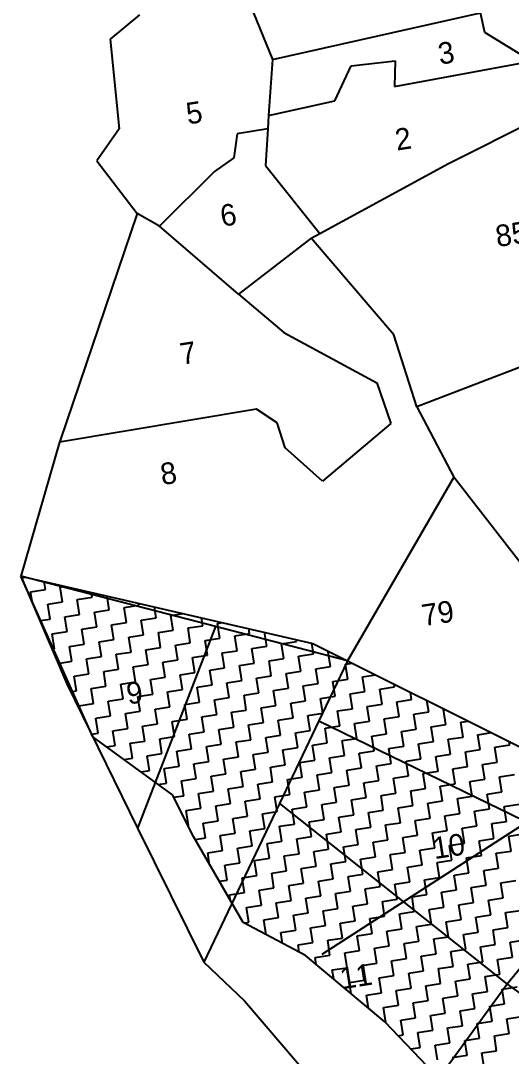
# Model space of a CAD drawing. Header units: metres. Extents: x 288488 to 290462, y 1999122 to 2001536.
# Drawn here: x 288881 to 289043.3, y 2000028.3 to 2000370.6 of the extents above; entities that cross this region are included whole.
import ezdxf
from ezdxf.enums import TextEntityAlignment as Align

# ---------------------------------------------------------------- set-up
doc = ezdxf.new("R2010")
doc.units = ezdxf.units.M
doc.header["$MEASUREMENT"] = 0
for name, color, linetype in [('POLY_HATCH', 12, 'Continuous'), ('POLY_PARCEL', 6, 'Continuous'), ('TEXT_PARCEL', 7, 'Continuous'), ('V_BOUND_LINE', 7, 'Continuous')]:
    doc.layers.add(name, color=color, linetype=linetype)
doc.styles.add('TEXT_MAP', font='')
doc.styles.get('TEXT_MAP').set_extended_font_data('Kruti Dev 050')

msp = doc.modelspace()

# ---------------------------------------------------------------- linework, layer by layer
msp.add_line((289061.44, 2000114.16), (288980.57, 2000061.95))
at = {"layer": 'POLY_HATCH'}
for p, q in [((288904.84, 2000133.92), (288881.04, 2000187.03)), ((288881.04, 2000187.03), (288977.62, 2000164.81)), ((288977.62, 2000164.81), (289048.75, 2000129.28)), ((288931.19, 2000114.78), (288904.84, 2000133.92)), ((288938.26, 2000100.71), (288931.19, 2000114.78)), ((288954.59, 2000072.5), (288938.26, 2000100.71)), ((288975.25, 2000061.63), (288954.59, 2000072.5)), ((289001.44, 2000039.69), (288975.25, 2000061.63)), ((289020.86, 2000019.41), (289001.44, 2000039.69))]:
    msp.add_line(p, q, dxfattribs=at)
at = {"layer": 'POLY_HATCH', "linetype": 'Continuous'}
for p, q in [((288881.31, 2000186.42), (288882.73, 2000186.64)), ((288889.2, 2000182.63), (288888.79, 2000185.25)), ((288894.1, 2000183.39), (288895.74, 2000183.65)), ((288894.86, 2000178.49), (288894.1, 2000183.39)), ((288884.3, 2000181.87), (288889.2, 2000182.63)), ((288884.8, 2000178.64), (288884.3, 2000181.87)), ((288899.76, 2000179.25), (288904.67, 2000180.02)), ((288904.67, 2000180.02), (288904.41, 2000181.65)), ((288910.33, 2000175.88), (288909.62, 2000180.46)), ((288889.96, 2000177.73), (288894.86, 2000178.49)), ((288890.73, 2000172.83), (288889.96, 2000177.73)), ((288900.53, 2000174.35), (288899.76, 2000179.25)), ((288915.23, 2000176.64), (288920.13, 2000177.4)), ((288915.99, 2000171.74), (288915.23, 2000176.64)), ((288920.13, 2000177.4), (288920.03, 2000178.06)), ((288925.79, 2000173.27), (288925.23, 2000176.86)), ((288895.63, 2000173.59), (288900.53, 2000174.35)), ((288896.39, 2000168.69), (288895.63, 2000173.59)), ((288905.43, 2000175.12), (288910.33, 2000175.88)), ((288906.19, 2000170.22), (288905.43, 2000175.12)), ((288920.89, 2000172.5), (288925.79, 2000173.27)), ((288930.7, 2000174.03), (288934.78, 2000174.67)), ((288931.46, 2000169.13), (288930.7, 2000174.03)), ((288941.26, 2000170.65), (288940.85, 2000173.27)), ((288887.62, 2000172.35), (288890.73, 2000172.83)), ((288901.29, 2000169.45), (288906.19, 2000170.22)), ((288911.09, 2000170.98), (288915.99, 2000171.74)), ((288911.85, 2000166.08), (288911.09, 2000170.98)), ((288921.66, 2000167.6), (288920.89, 2000172.5)), ((288936.36, 2000169.89), (288941.26, 2000170.65)), ((288937.12, 2000164.99), (288936.36, 2000169.89)), ((288946.16, 2000171.42), (288947.79, 2000171.67)), ((288946.92, 2000166.52), (288946.16, 2000171.42)), ((288956.73, 2000168.04), (288956.47, 2000169.68)), ((288891.49, 2000167.93), (288896.39, 2000168.69)), ((288892.25, 2000163.03), (288891.49, 2000167.93)), ((288902.05, 2000164.55), (288901.29, 2000169.45)), ((288916.76, 2000166.84), (288921.66, 2000167.6)), ((288917.52, 2000161.94), (288916.76, 2000166.84)), ((288926.56, 2000168.37), (288931.46, 2000169.13)), ((288927.32, 2000163.47), (288926.56, 2000168.37)), ((288942.02, 2000165.75), (288946.92, 2000166.52)), ((288951.82, 2000167.28), (288956.73, 2000168.04)), ((288952.59, 2000162.38), (288951.82, 2000167.28)), ((288962.39, 2000163.9), (288961.68, 2000168.48)), ((288891.83, 2000162.96), (288892.25, 2000163.03)), ((288897.15, 2000163.79), (288902.05, 2000164.55)), ((288897.91, 2000158.89), (288897.15, 2000163.79)), ((288906.95, 2000165.31), (288911.85, 2000166.08)), ((288907.72, 2000160.41), (288906.95, 2000165.31)), ((288922.42, 2000162.7), (288927.32, 2000163.47)), ((288932.22, 2000164.23), (288937.12, 2000164.99)), ((288932.98, 2000159.33), (288932.22, 2000164.23)), ((288942.79, 2000160.85), (288942.02, 2000165.75)), ((288957.49, 2000163.14), (288962.39, 2000163.9)), ((288958.25, 2000158.24), (288957.49, 2000163.14)), ((288967.29, 2000164.67), (288972.19, 2000165.43)), ((288968.05, 2000159.77), (288967.29, 2000164.67)), ((288972.19, 2000165.43), (288972.09, 2000166.08)), ((288977.85, 2000161.29), (288977.3, 2000164.88)), ((288902.82, 2000159.65), (288907.72, 2000160.41)), ((288903.58, 2000154.75), (288902.82, 2000159.65)), ((288912.62, 2000161.18), (288917.52, 2000161.94)), ((288913.38, 2000156.28), (288912.62, 2000161.18)), ((288923.18, 2000157.8), (288922.42, 2000162.7)), ((288928.08, 2000158.56), (288932.98, 2000159.33)), ((288937.88, 2000160.09), (288942.79, 2000160.85)), ((288938.65, 2000155.19), (288937.88, 2000160.09)), ((288947.69, 2000161.62), (288952.59, 2000162.38)), ((288948.45, 2000156.71), (288947.69, 2000161.62)), ((288963.15, 2000159), (288968.05, 2000159.77)), ((288972.95, 2000160.53), (288977.85, 2000161.29)), ((288973.72, 2000155.63), (288972.95, 2000160.53)), ((288982.76, 2000162.05), (288983.05, 2000162.1)), ((288983.52, 2000157.15), (288982.76, 2000162.05)), ((288893.93, 2000158.27), (288897.91, 2000158.89)), ((288908.48, 2000155.51), (288913.38, 2000156.28)), ((288918.28, 2000157.04), (288923.18, 2000157.8)), ((288919.04, 2000152.14), (288918.28, 2000157.04)), ((288928.85, 2000153.66), (288928.08, 2000158.56)), ((288943.55, 2000155.95), (288948.45, 2000156.71)), ((288944.31, 2000151.05), (288943.55, 2000155.95)), ((288953.35, 2000157.48), (288958.25, 2000158.24)), ((288954.11, 2000152.58), (288953.35, 2000157.48)), ((288963.91, 2000154.1), (288963.15, 2000159)), ((288978.62, 2000156.39), (288983.52, 2000157.15)), ((288979.38, 2000151.49), (288978.62, 2000156.39)), ((288988.42, 2000157.92), (288990.71, 2000158.27)), ((288989.18, 2000153.02), (288988.42, 2000157.92)), ((288898.68, 2000153.99), (288903.58, 2000154.75)), ((288899.44, 2000149.09), (288898.68, 2000153.99)), ((288909.24, 2000150.61), (288908.48, 2000155.51)), ((288923.94, 2000152.9), (288928.85, 2000153.66)), ((288924.71, 2000148), (288923.94, 2000152.9)), ((288933.75, 2000154.43), (288938.65, 2000155.19)), ((288934.51, 2000149.53), (288933.75, 2000154.43)), ((288949.21, 2000151.81), (288954.11, 2000152.58)), ((288959.01, 2000153.34), (288963.91, 2000154.1)), ((288959.78, 2000148.44), (288959.01, 2000153.34)), ((288968.82, 2000154.86), (288973.72, 2000155.63)), ((288969.58, 2000149.96), (288968.82, 2000154.86)), ((288984.28, 2000152.25), (288989.18, 2000153.02)), ((288994.08, 2000153.78), (288998.37, 2000154.45)), ((288994.85, 2000148.88), (288994.08, 2000153.78)), ((288898.14, 2000148.88), (288899.44, 2000149.09)), ((288904.34, 2000149.85), (288909.24, 2000150.61)), ((288905.1, 2000144.95), (288904.34, 2000149.85)), ((288914.14, 2000151.37), (288919.04, 2000152.14)), ((288914.91, 2000146.47), (288914.14, 2000151.37)), ((288929.61, 2000148.76), (288934.51, 2000149.53)), ((288939.41, 2000150.29), (288944.31, 2000151.05)), ((288940.17, 2000145.39), (288939.41, 2000150.29)), ((288949.97, 2000146.91), (288949.21, 2000151.81)), ((288964.68, 2000149.2), (288969.58, 2000149.96)), ((288965.44, 2000144.3), (288964.68, 2000149.2)), ((288974.48, 2000150.73), (288979.38, 2000151.49)), ((288975.24, 2000145.83), (288974.48, 2000150.73)), ((288985.04, 2000147.35), (288984.28, 2000152.25)), ((288999.75, 2000149.64), (289004.65, 2000150.4)), ((289000.51, 2000144.74), (288999.75, 2000149.64)), ((289004.65, 2000150.4), (289004.49, 2000151.39)), ((288910, 2000145.71), (288914.91, 2000146.47)), ((288910.77, 2000140.81), (288910, 2000145.71)), ((288919.81, 2000147.24), (288924.71, 2000148)), ((288920.57, 2000142.34), (288919.81, 2000147.24)), ((288930.37, 2000143.86), (288929.61, 2000148.76)), ((288945.07, 2000146.15), (288949.97, 2000146.91)), ((288945.84, 2000141.25), (288945.07, 2000146.15)), ((288954.88, 2000147.68), (288959.78, 2000148.44)), ((288955.64, 2000142.77), (288954.88, 2000147.68)), ((288970.34, 2000145.06), (288975.24, 2000145.83)), ((288980.14, 2000146.59), (288985.04, 2000147.35)), ((288980.91, 2000141.69), (288980.14, 2000146.59)), ((288989.94, 2000148.11), (288994.85, 2000148.88)), ((288990.71, 2000143.21), (288989.94, 2000148.11)), ((289005.41, 2000145.5), (289010.31, 2000146.26)), ((289010.31, 2000146.26), (289009.94, 2000148.67)), ((289015.98, 2000142.13), (289015.38, 2000145.95)), ((288900.24, 2000144.19), (288905.1, 2000144.95)), ((288915.67, 2000141.57), (288920.57, 2000142.34)), ((288925.47, 2000143.1), (288930.37, 2000143.86)), ((288926.23, 2000138.2), (288925.47, 2000143.1)), ((288935.27, 2000144.62), (288940.17, 2000145.39)), ((288936.03, 2000139.72), (288935.27, 2000144.62)), ((288950.74, 2000142.01), (288955.64, 2000142.77)), ((288960.54, 2000143.54), (288965.44, 2000144.3)), ((288961.3, 2000138.64), (288960.54, 2000143.54)), ((288971.1, 2000140.16), (288970.34, 2000145.06)), ((288985.81, 2000142.45), (288990.71, 2000143.21)), ((288986.57, 2000137.55), (288985.81, 2000142.45)), ((288995.61, 2000143.98), (289000.51, 2000144.74)), ((288996.37, 2000139.08), (288995.61, 2000143.98)), ((289006.17, 2000140.6), (289005.41, 2000145.5)), ((289020.88, 2000142.89), (289021.36, 2000142.96)), ((289021.64, 2000137.99), (289020.88, 2000142.89)), ((288905.87, 2000140.05), (288910.77, 2000140.81)), ((288906.63, 2000135.15), (288905.87, 2000140.05)), ((288916.43, 2000136.67), (288915.67, 2000141.57)), ((288931.13, 2000138.96), (288936.03, 2000139.72)), ((288931.9, 2000134.06), (288931.13, 2000138.96)), ((288940.94, 2000140.49), (288945.84, 2000141.25)), ((288941.7, 2000135.59), (288940.94, 2000140.49)), ((288951.5, 2000137.11), (288950.74, 2000142.01)), ((288966.2, 2000139.4), (288971.1, 2000140.16)), ((288966.97, 2000134.5), (288966.2, 2000139.4)), ((288976.01, 2000140.92), (288980.91, 2000141.69)), ((288976.77, 2000136.02), (288976.01, 2000140.92)), ((288991.47, 2000138.31), (288996.37, 2000139.08)), ((289001.27, 2000139.84), (289006.17, 2000140.6)), ((289002.04, 2000134.94), (289001.27, 2000139.84)), ((289011.07, 2000141.36), (289015.98, 2000142.13)), ((289011.84, 2000136.46), (289011.07, 2000141.36)), ((289026.54, 2000138.75), (289029.02, 2000139.14)), ((288911.53, 2000135.91), (288916.43, 2000136.67)), ((288912.29, 2000131.01), (288911.53, 2000135.91)), ((288921.33, 2000137.43), (288926.23, 2000138.2)), ((288922.1, 2000132.53), (288921.33, 2000137.43)), ((288936.8, 2000134.82), (288941.7, 2000135.59)), ((288946.6, 2000136.35), (288951.5, 2000137.11)), ((288947.36, 2000131.45), (288946.6, 2000136.35)), ((288956.4, 2000137.87), (288961.3, 2000138.64)), ((288957.16, 2000132.97), (288956.4, 2000137.87)), ((288971.87, 2000135.26), (288976.77, 2000136.02)), ((288981.67, 2000136.79), (288986.57, 2000137.55)), ((288982.43, 2000131.89), (288981.67, 2000136.79)), ((288992.23, 2000133.41), (288991.47, 2000138.31)), ((289006.94, 2000135.7), (289011.84, 2000136.46)), ((289007.7, 2000130.8), (289006.94, 2000135.7)), ((289016.74, 2000137.23), (289021.64, 2000137.99)), ((289017.5, 2000132.32), (289016.74, 2000137.23)), ((289027.3, 2000133.85), (289026.54, 2000138.75)), ((288904.45, 2000134.81), (288906.63, 2000135.15)), ((288917.19, 2000131.77), (288922.1, 2000132.53)), ((288927, 2000133.3), (288931.9, 2000134.06)), ((288927.76, 2000128.4), (288927, 2000133.3)), ((288937.56, 2000129.92), (288936.8, 2000134.82)), ((288952.26, 2000132.21), (288957.16, 2000132.97)), ((288953.03, 2000127.31), (288952.26, 2000132.21)), ((288962.07, 2000133.74), (288966.97, 2000134.5)), ((288962.83, 2000128.83), (288962.07, 2000133.74)), ((288972.63, 2000130.36), (288971.87, 2000135.26)), ((288987.33, 2000132.65), (288992.23, 2000133.41)), ((288988.1, 2000127.75), (288987.33, 2000132.65)), ((288997.13, 2000134.17), (289002.04, 2000134.94)), ((288997.9, 2000129.27), (288997.13, 2000134.17)), ((289012.6, 2000131.56), (289017.5, 2000132.32)), ((289022.4, 2000133.09), (289027.3, 2000133.85)), ((289023.16, 2000128.19), (289022.4, 2000133.09)), ((289032.2, 2000134.61), (289036.68, 2000135.31)), ((289032.97, 2000129.71), (289032.2, 2000134.61)), ((289042.77, 2000131.24), (289042.59, 2000132.36)), ((288909.46, 2000130.57), (288912.29, 2000131.01)), ((288917.96, 2000126.87), (288917.19, 2000131.77)), ((288932.66, 2000129.16), (288937.56, 2000129.92)), ((288933.42, 2000124.26), (288932.66, 2000129.16)), ((288942.46, 2000130.68), (288947.36, 2000131.45)), ((288943.22, 2000125.78), (288942.46, 2000130.68)), ((288957.93, 2000128.07), (288962.83, 2000128.83)), ((288967.73, 2000129.6), (288972.63, 2000130.36)), ((288968.49, 2000124.7), (288967.73, 2000129.6)), ((288977.53, 2000131.12), (288982.43, 2000131.89)), ((288978.29, 2000126.22), (288977.53, 2000131.12)), ((288993, 2000128.51), (288997.9, 2000129.27)), ((288993.76, 2000123.61), (288993, 2000128.51)), ((289002.8, 2000130.04), (289007.7, 2000130.8)), ((289003.56, 2000125.14), (289002.8, 2000130.04)), ((289013.36, 2000126.66), (289012.6, 2000131.56)), ((289028.07, 2000128.95), (289032.97, 2000129.71)), ((289028.83, 2000124.05), (289028.07, 2000128.95)), ((289037.87, 2000130.47), (289042.77, 2000131.24)), ((289038.63, 2000125.57), (289037.87, 2000130.47)), ((288915.15, 2000126.43), (288917.96, 2000126.87)), ((288922.86, 2000127.63), (288927.76, 2000128.4)), ((288923.62, 2000122.73), (288922.86, 2000127.63)), ((288938.32, 2000125.02), (288943.22, 2000125.78)), ((288948.13, 2000126.55), (288953.03, 2000127.31)), ((288948.89, 2000121.65), (288948.13, 2000126.55)), ((288958.69, 2000123.17), (288957.93, 2000128.07)), ((288973.39, 2000125.46), (288978.29, 2000126.22)), ((288974.16, 2000120.56), (288973.39, 2000125.46)), ((288983.19, 2000126.98), (288988.1, 2000127.75)), ((288983.96, 2000122.08), (288983.19, 2000126.98)), ((288998.66, 2000124.37), (289003.56, 2000125.14)), ((289008.46, 2000125.9), (289013.36, 2000126.66)), ((289009.22, 2000121), (289008.46, 2000125.9)), ((289018.26, 2000127.42), (289023.16, 2000128.19)), ((289019.03, 2000122.52), (289018.26, 2000127.42)), ((289033.73, 2000124.81), (289038.63, 2000125.57)), ((288920.84, 2000122.3), (288923.62, 2000122.73)), ((288928.52, 2000123.49), (288933.42, 2000124.26)), ((288929.28, 2000118.59), (288928.52, 2000123.49)), ((288939.09, 2000120.12), (288938.32, 2000125.02)), ((288953.79, 2000122.41), (288958.69, 2000123.17)), ((288954.55, 2000117.51), (288953.79, 2000122.41)), ((288963.59, 2000123.93), (288968.49, 2000124.7)), ((288964.35, 2000119.03), (288963.59, 2000123.93)), ((288979.06, 2000121.32), (288983.96, 2000122.08)), ((288988.86, 2000122.85), (288993.76, 2000123.61)), ((288989.62, 2000117.95), (288988.86, 2000122.85)), ((288999.42, 2000119.47), (288998.66, 2000124.37)), ((289014.13, 2000121.76), (289019.03, 2000122.52)), ((289014.89, 2000116.86), (289014.13, 2000121.76)), ((289023.93, 2000123.29), (289028.83, 2000124.05)), ((289024.69, 2000118.38), (289023.93, 2000123.29)), ((289034.49, 2000119.91), (289033.73, 2000124.81)), ((288926.53, 2000118.16), (288929.28, 2000118.59)), ((288934.19, 2000119.36), (288939.09, 2000120.12)), ((288934.95, 2000114.46), (288934.19, 2000119.36)), ((288943.99, 2000120.88), (288948.89, 2000121.65)), ((288944.75, 2000115.98), (288943.99, 2000120.88)), ((288959.45, 2000118.27), (288964.35, 2000119.03)), ((288960.22, 2000113.37), (288959.45, 2000118.27)), ((288969.25, 2000119.8), (288974.16, 2000120.56)), ((288970.02, 2000114.89), (288969.25, 2000119.8)), ((288979.82, 2000116.42), (288979.06, 2000121.32)), ((288994.52, 2000118.71), (288999.42, 2000119.47)), ((288995.28, 2000113.81), (288994.52, 2000118.71)), ((289004.32, 2000120.23), (289009.22, 2000121)), ((289005.09, 2000115.33), (289004.32, 2000120.23)), ((289019.79, 2000117.62), (289024.69, 2000118.38)), ((289029.59, 2000119.15), (289034.49, 2000119.91)), ((289030.35, 2000114.25), (289029.59, 2000119.15)), ((289039.39, 2000120.67), (289044.29, 2000121.44)), ((289040.16, 2000115.77), (289039.39, 2000120.67)), ((288939.85, 2000115.22), (288944.75, 2000115.98)), ((288940.61, 2000110.32), (288939.85, 2000115.22)), ((288949.65, 2000116.74), (288954.55, 2000117.51)), ((288950.41, 2000111.84), (288949.65, 2000116.74)), ((288965.12, 2000114.13), (288970.02, 2000114.89)), ((288974.92, 2000115.66), (288979.82, 2000116.42)), ((288975.68, 2000110.76), (288974.92, 2000115.66)), ((288984.72, 2000117.18), (288989.62, 2000117.95)), ((288985.48, 2000112.28), (288984.72, 2000117.18)), ((289000.19, 2000114.57), (289005.09, 2000115.33)), ((289009.99, 2000116.1), (289014.89, 2000116.86)), ((289010.75, 2000111.2), (289009.99, 2000116.1)), ((289020.55, 2000112.72), (289019.79, 2000117.62)), ((289035.25, 2000115.01), (289040.16, 2000115.77)), ((289036.02, 2000110.11), (289035.25, 2000115.01)), ((288931.61, 2000113.94), (288934.95, 2000114.46)), ((288945.51, 2000111.08), (288950.41, 2000111.84)), ((288955.31, 2000112.61), (288960.22, 2000113.37)), ((288956.08, 2000107.71), (288955.31, 2000112.61)), ((288965.88, 2000109.23), (288965.12, 2000114.13)), ((288980.58, 2000111.52), (288985.48, 2000112.28)), ((288981.34, 2000106.62), (288980.58, 2000111.52)), ((288990.38, 2000113.05), (288995.28, 2000113.81)), ((288991.15, 2000108.14), (288990.38, 2000113.05)), ((289000.95, 2000109.67), (289000.19, 2000114.57)), ((289015.65, 2000111.96), (289020.55, 2000112.72)), ((289016.41, 2000107.06), (289015.65, 2000111.96)), ((289025.45, 2000113.48), (289030.35, 2000114.25)), ((289026.22, 2000108.58), (289025.45, 2000113.48)), ((289040.92, 2000110.87), (289045.82, 2000111.63)), ((288935.71, 2000109.56), (288940.61, 2000110.32)), ((288936.47, 2000104.65), (288935.71, 2000109.56)), ((288946.28, 2000106.18), (288945.51, 2000111.08)), ((288960.98, 2000108.47), (288965.88, 2000109.23)), ((288961.74, 2000103.57), (288960.98, 2000108.47)), ((288970.78, 2000109.99), (288975.68, 2000110.76)), ((288971.54, 2000105.09), (288970.78, 2000109.99)), ((288986.25, 2000107.38), (288991.15, 2000108.14)), ((288996.05, 2000108.91), (289000.95, 2000109.67)), ((288996.81, 2000104.01), (288996.05, 2000108.91)), ((289005.85, 2000110.43), (289010.75, 2000111.2)), ((289006.61, 2000105.53), (289005.85, 2000110.43)), ((289021.31, 2000107.82), (289026.22, 2000108.58)), ((289031.12, 2000109.35), (289036.02, 2000110.11)), ((289031.88, 2000104.44), (289031.12, 2000109.35)), ((289041.68, 2000105.97), (289040.92, 2000110.87)), ((288936.29, 2000104.63), (288936.47, 2000104.65)), ((288941.37, 2000105.42), (288946.28, 2000106.18)), ((288942.14, 2000100.52), (288941.37, 2000105.42)), ((288951.18, 2000106.94), (288956.08, 2000107.71)), ((288951.94, 2000102.04), (288951.18, 2000106.94)), ((288966.64, 2000104.33), (288971.54, 2000105.09)), ((288976.44, 2000105.86), (288981.34, 2000106.62)), ((288977.21, 2000100.95), (288976.44, 2000105.86)), ((288987.01, 2000102.48), (288986.25, 2000107.38)), ((289001.71, 2000104.77), (289006.61, 2000105.53)), ((289002.47, 2000099.87), (289001.71, 2000104.77)), ((289011.51, 2000106.29), (289016.41, 2000107.06)), ((289012.28, 2000101.39), (289011.51, 2000106.29)), ((289022.08, 2000102.92), (289021.31, 2000107.82)), ((289036.78, 2000105.21), (289041.68, 2000105.97)), ((289037.54, 2000100.31), (289036.78, 2000105.21)), ((288947.04, 2000101.28), (288951.94, 2000102.04)), ((288947.8, 2000096.38), (288947.04, 2000101.28)), ((288956.84, 2000102.8), (288961.74, 2000103.57)), ((288957.6, 2000097.9), (288956.84, 2000102.8)), ((288967.4, 2000099.43), (288966.64, 2000104.33)), ((288982.11, 2000101.72), (288987.01, 2000102.48)), ((288982.87, 2000096.82), (288982.11, 2000101.72)), ((288991.91, 2000103.24), (288996.81, 2000104.01)), ((288992.67, 2000098.34), (288991.91, 2000103.24)), ((289007.37, 2000100.63), (289012.28, 2000101.39)), ((289017.18, 2000102.16), (289022.08, 2000102.92)), ((289017.94, 2000097.26), (289017.18, 2000102.16)), ((289026.98, 2000103.68), (289031.88, 2000104.44)), ((289027.74, 2000098.78), (289026.98, 2000103.68)), ((289042.44, 2000101.07), (289047.35, 2000101.83)), ((288938.68, 2000099.98), (288942.14, 2000100.52)), ((288952.7, 2000097.14), (288957.6, 2000097.9)), ((288962.5, 2000098.67), (288967.4, 2000099.43)), ((288963.27, 2000093.77), (288962.5, 2000098.67)), ((288972.31, 2000100.19), (288977.21, 2000100.95)), ((288973.07, 2000095.29), (288972.31, 2000100.19)), ((288987.77, 2000097.58), (288992.67, 2000098.34)), ((288997.57, 2000099.11), (289002.47, 2000099.87)), ((288998.34, 2000094.2), (288997.57, 2000099.11)), ((289008.14, 2000095.73), (289007.37, 2000100.63)), ((289022.84, 2000098.02), (289027.74, 2000098.78)), ((289023.6, 2000093.12), (289022.84, 2000098.02)), ((289032.64, 2000099.54), (289037.54, 2000100.31)), ((289033.41, 2000094.64), (289032.64, 2000099.54)), ((289043.21, 2000096.17), (289042.44, 2000101.07)), ((288942.9, 2000095.62), (288947.8, 2000096.38)), ((288943.52, 2000091.61), (288942.9, 2000095.62)), ((288953.46, 2000092.24), (288952.7, 2000097.14)), ((288968.17, 2000094.53), (288973.07, 2000095.29)), ((288968.93, 2000089.63), (288968.17, 2000094.53)), ((288977.97, 2000096.05), (288982.87, 2000096.82)), ((288978.73, 2000091.15), (288977.97, 2000096.05)), ((288988.53, 2000092.68), (288987.77, 2000097.58)), ((289003.24, 2000094.97), (289008.14, 2000095.73)), ((289004, 2000090.07), (289003.24, 2000094.97)), ((289013.04, 2000096.49), (289017.94, 2000097.26)), ((289013.8, 2000091.59), (289013.04, 2000096.49)), ((289028.5, 2000093.88), (289033.41, 2000094.64)), ((289038.31, 2000095.41), (289043.21, 2000096.17)), ((289039.07, 2000090.5), (289038.31, 2000095.41)), ((288948.56, 2000091.48), (288953.46, 2000092.24)), ((288949.33, 2000086.58), (288948.56, 2000091.48)), ((288958.37, 2000093), (288963.27, 2000093.77)), ((288959.13, 2000088.1), (288958.37, 2000093)), ((288973.83, 2000090.39), (288978.73, 2000091.15)), ((288983.63, 2000091.92), (288988.53, 2000092.68)), ((288984.4, 2000087.01), (288983.63, 2000091.92)), ((288993.43, 2000093.44), (288998.34, 2000094.2)), ((288994.2, 2000088.54), (288993.43, 2000093.44)), ((289008.9, 2000090.83), (289013.8, 2000091.59)), ((289018.7, 2000092.35), (289023.6, 2000093.12)), ((289019.47, 2000087.45), (289018.7, 2000092.35)), ((289029.27, 2000088.98), (289028.5, 2000093.88)), ((288954.23, 2000087.34), (288959.13, 2000088.1)), ((288964.03, 2000088.86), (288968.93, 2000089.63)), ((288964.79, 2000083.96), (288964.03, 2000088.86)), ((288974.59, 2000085.49), (288973.83, 2000090.39)), ((288989.3, 2000087.78), (288994.2, 2000088.54)), ((288990.06, 2000082.88), (288989.3, 2000087.78)), ((288999.1, 2000089.3), (289004, 2000090.07)), ((288999.86, 2000084.4), (288999.1, 2000089.3)), ((289009.66, 2000085.93), (289008.9, 2000090.83)), ((289014.56, 2000086.69), (289019.47, 2000087.45)), ((289024.37, 2000088.22), (289029.27, 2000088.98)), ((289025.13, 2000083.32), (289024.37, 2000088.22)), ((289034.17, 2000089.74), (289039.07, 2000090.5)), ((289034.93, 2000084.84), (289034.17, 2000089.74)), ((288946.68, 2000086.16), (288949.33, 2000086.58)), ((288954.99, 2000082.44), (288954.23, 2000087.34)), ((288969.69, 2000084.73), (288974.59, 2000085.49)), ((288970.46, 2000079.83), (288969.69, 2000084.73)), ((288979.5, 2000086.25), (288984.4, 2000087.01)), ((288980.26, 2000081.35), (288979.5, 2000086.25)), ((288994.96, 2000083.64), (288999.86, 2000084.4)), ((289004.76, 2000085.17), (289009.66, 2000085.93)), ((289005.53, 2000080.26), (289004.76, 2000085.17)), ((289015.33, 2000081.79), (289014.56, 2000086.69)), ((289030.03, 2000084.08), (289034.93, 2000084.84)), ((289030.79, 2000079.18), (289030.03, 2000084.08)), ((289039.83, 2000085.6), (289044.73, 2000086.37)), ((289040.59, 2000080.7), (289039.83, 2000085.6)), ((288950.09, 2000081.68), (288954.99, 2000082.44)), ((288950.39, 2000079.75), (288950.09, 2000081.68)), ((288959.89, 2000083.2), (288964.79, 2000083.96)), ((288960.65, 2000078.3), (288959.89, 2000083.2)), ((288975.36, 2000080.59), (288980.26, 2000081.35)), ((288976.12, 2000075.69), (288975.36, 2000080.59)), ((288985.16, 2000082.11), (288990.06, 2000082.88)), ((288985.92, 2000077.21), (288985.16, 2000082.11)), ((288995.72, 2000078.74), (288994.96, 2000083.64)), ((289010.43, 2000081.03), (289015.33, 2000081.79)), ((289011.19, 2000076.13), (289010.43, 2000081.03)), ((289020.23, 2000082.55), (289025.13, 2000083.32)), ((289020.99, 2000077.65), (289020.23, 2000082.55)), ((289035.69, 2000079.94), (289040.59, 2000080.7)), ((288955.75, 2000077.54), (288960.65, 2000078.3)), ((288956.52, 2000072.64), (288955.75, 2000077.54)), ((288965.56, 2000079.06), (288970.46, 2000079.83)), ((288966.32, 2000074.16), (288965.56, 2000079.06)), ((288981.02, 2000076.45), (288985.92, 2000077.21)), ((288990.82, 2000077.98), (288995.72, 2000078.74)), ((288991.59, 2000073.07), (288990.82, 2000077.98)), ((289000.62, 2000079.5), (289005.53, 2000080.26)), ((289001.39, 2000074.6), (289000.62, 2000079.5)), ((289016.09, 2000076.89), (289020.99, 2000077.65)), ((289025.89, 2000078.41), (289030.79, 2000079.18)), ((289026.65, 2000073.51), (289025.89, 2000078.41)), ((289036.46, 2000075.04), (289035.69, 2000079.94)), ((288961.42, 2000073.4), (288966.32, 2000074.16)), ((288971.22, 2000074.92), (288976.12, 2000075.69)), ((288971.98, 2000070.02), (288971.22, 2000074.92)), ((288981.78, 2000071.55), (288981.02, 2000076.45)), ((288996.49, 2000073.84), (289001.39, 2000074.6)), ((288997.25, 2000068.94), (288996.49, 2000073.84)), ((289006.29, 2000075.36), (289011.19, 2000076.13)), ((289007.05, 2000070.46), (289006.29, 2000075.36)), ((289016.85, 2000071.99), (289016.09, 2000076.89)), ((289031.56, 2000074.28), (289036.46, 2000075.04)), ((289032.32, 2000069.38), (289031.56, 2000074.28)), ((289041.36, 2000075.8), (289046.26, 2000076.56)), ((289042.12, 2000070.9), (289041.36, 2000075.8)), ((288954.82, 2000072.37), (288956.52, 2000072.64)), ((288962.18, 2000068.5), (288961.42, 2000073.4)), ((288976.88, 2000070.79), (288981.78, 2000071.55)), ((288977.65, 2000065.89), (288976.88, 2000070.79)), ((288986.68, 2000072.31), (288991.59, 2000073.07)), ((288987.45, 2000067.41), (288986.68, 2000072.31)), ((289002.15, 2000069.7), (289007.05, 2000070.46)), ((289011.95, 2000071.23), (289016.85, 2000071.99)), ((289012.71, 2000066.32), (289011.95, 2000071.23)), ((289021.75, 2000072.75), (289026.65, 2000073.51)), ((289022.52, 2000067.85), (289021.75, 2000072.75)), ((289037.22, 2000070.14), (289042.12, 2000070.9)), ((288967.08, 2000069.26), (288971.98, 2000070.02)), ((288967.65, 2000065.63), (288967.08, 2000069.26)), ((288982.55, 2000066.65), (288987.45, 2000067.41)), ((288992.35, 2000068.17), (288997.25, 2000068.94)), ((288993.11, 2000063.27), (288992.35, 2000068.17)), ((289002.91, 2000064.8), (289002.15, 2000069.7)), ((289017.62, 2000067.09), (289022.52, 2000067.85)), ((289018.38, 2000062.19), (289017.62, 2000067.09)), ((289027.42, 2000068.61), (289032.32, 2000069.38)), ((289028.18, 2000063.71), (289027.42, 2000068.61)), ((289037.98, 2000065.24), (289037.22, 2000070.14)), ((288972.74, 2000065.12), (288977.65, 2000065.89)), ((288973.11, 2000062.75), (288972.74, 2000065.12)), ((288983.31, 2000061.75), (288982.55, 2000066.65)), ((288998.01, 2000064.04), (289002.91, 2000064.8)), ((288998.77, 2000059.13), (288998.01, 2000064.04)), ((289007.81, 2000065.56), (289012.71, 2000066.32)), ((289008.58, 2000060.66), (289007.81, 2000065.56)), ((289023.28, 2000062.95), (289028.18, 2000063.71)), ((289033.08, 2000064.47), (289037.98, 2000065.24)), ((289033.84, 2000059.57), (289033.08, 2000064.47)), ((289042.88, 2000066), (289047.78, 2000066.76)), ((289043.65, 2000061.1), (289042.88, 2000066)), ((288978.41, 2000060.98), (288983.31, 2000061.75)), ((288978.77, 2000058.68), (288978.41, 2000060.98)), ((288988.21, 2000062.51), (288993.11, 2000063.27)), ((288988.97, 2000057.61), (288988.21, 2000062.51)), ((289003.68, 2000059.9), (289008.58, 2000060.66)), ((289013.48, 2000061.42), (289018.38, 2000062.19)), ((289014.24, 2000056.52), (289013.48, 2000061.42)), ((289024.04, 2000058.05), (289023.28, 2000062.95)), ((289038.74, 2000060.34), (289043.65, 2000061.1)), ((289039.51, 2000055.44), (289038.74, 2000060.34)), ((288984.07, 2000056.85), (288988.97, 2000057.61)), ((288984.54, 2000053.85), (288984.07, 2000056.85)), ((288993.87, 2000058.37), (288998.77, 2000059.13)), ((288994.64, 2000053.47), (288993.87, 2000058.37)), ((289004.44, 2000055), (289003.68, 2000059.9)), ((289019.14, 2000057.29), (289024.04, 2000058.05)), ((289019.9, 2000052.38), (289019.14, 2000057.29)), ((289028.94, 2000058.81), (289033.84, 2000059.57)), ((289029.71, 2000053.91), (289028.94, 2000058.81)), ((288989.74, 2000052.71), (288994.64, 2000053.47)), ((288999.54, 2000054.23), (289004.44, 2000055)), ((289000.3, 2000049.33), (288999.54, 2000054.23)), ((289009.34, 2000055.76), (289014.24, 2000056.52)), ((289010.1, 2000050.86), (289009.34, 2000055.76)), ((289024.8, 2000053.15), (289029.71, 2000053.91)), ((289034.61, 2000054.67), (289039.51, 2000055.44)), ((289035.37, 2000049.77), (289034.61, 2000054.67)), ((288990.31, 2000049.01), (288989.74, 2000052.71)), ((289005.2, 2000050.1), (289010.1, 2000050.86)), ((289005.96, 2000045.2), (289005.2, 2000050.1)), ((289015, 2000051.62), (289019.9, 2000052.38)), ((289015.77, 2000046.72), (289015, 2000051.62)), ((289025.57, 2000048.25), (289024.8, 2000053.15)), ((289030.47, 2000049.01), (289035.37, 2000049.77)), ((289040.27, 2000050.53), (289045.17, 2000051.3)), ((289041.03, 2000045.63), (289040.27, 2000050.53)), ((288995.4, 2000048.57), (289000.3, 2000049.33)), ((288996.08, 2000044.18), (288995.4, 2000048.57)), ((289010.86, 2000045.96), (289015.77, 2000046.72)), ((289020.67, 2000047.48), (289025.57, 2000048.25)), ((289021.43, 2000042.58), (289020.67, 2000047.48)), ((289031.23, 2000044.11), (289030.47, 2000049.01)), ((289001.06, 2000044.43), (289005.96, 2000045.2)), ((289001.83, 2000039.53), (289001.06, 2000044.43)), ((289011.63, 2000041.06), (289010.86, 2000045.96)), ((289026.33, 2000043.35), (289031.23, 2000044.11)), ((289027.09, 2000038.44), (289026.33, 2000043.35)), ((289036.13, 2000044.87), (289041.03, 2000045.63)), ((289036.9, 2000039.97), (289036.13, 2000044.87)), ((289001.62, 2000039.5), (289001.83, 2000039.53)), ((289006.73, 2000040.29), (289011.63, 2000041.06)), ((289007.49, 2000035.39), (289006.73, 2000040.29)), ((289016.53, 2000041.82), (289021.43, 2000042.58)), ((289017.29, 2000036.92), (289016.53, 2000041.82)), ((289031.99, 2000039.21), (289036.9, 2000039.97)), ((289041.8, 2000040.73), (289046.7, 2000041.5)), ((289042.56, 2000035.83), (289041.8, 2000040.73)), ((289012.39, 2000036.16), (289017.29, 2000036.92)), ((289013.15, 2000031.26), (289012.39, 2000036.16)), ((289022.19, 2000037.68), (289027.09, 2000038.44)), ((289022.96, 2000032.78), (289022.19, 2000037.68)), ((289032.76, 2000034.31), (289031.99, 2000039.21)), ((289005.81, 2000035.13), (289007.49, 2000035.39)), ((289018.05, 2000032.02), (289022.96, 2000032.78)), ((289027.86, 2000033.54), (289032.76, 2000034.31)), ((289028.62, 2000028.64), (289027.86, 2000033.54)), ((289037.66, 2000035.07), (289042.56, 2000035.83)), ((289038.42, 2000030.17), (289037.66, 2000035.07)), ((289009.99, 2000030.76), (289013.15, 2000031.26)), ((289018.82, 2000027.12), (289018.05, 2000032.02)), ((289033.52, 2000029.41), (289038.42, 2000030.17)), ((289034.28, 2000024.5), (289033.52, 2000029.41)), ((289023.72, 2000027.88), (289028.62, 2000028.64))]:
    msp.add_line(p, q, dxfattribs=at)
at = {"layer": 'POLY_PARCEL'}
for p, q in [((288956.92, 2000375.82), (288964.33, 2000357.75)), ((288964.33, 2000357.75), (289033.11, 2000373.2)), ((289034.53, 2000366.77), (289033.11, 2000373.2)), ((289049.94, 2000357.19), (289034.53, 2000366.77)), ((288964.33, 2000357.75), (288963.03, 2000339.32)), ((288984.94, 2000344.16), (288990.27, 2000355.67)), ((288990.27, 2000355.67), (289004.91, 2000357.3)), ((289004.91, 2000357.3), (289004.61, 2000348.84)), ((289004.61, 2000348.84), (289049.94, 2000357.19)), ((288963.03, 2000339.32), (288984.94, 2000344.16)), ((289022.49, 2000323.43), (289057.93, 2000341.28)), ((288963.03, 2000339.32), (288962.71, 2000334.84)), ((288962.71, 2000334.84), (288952.59, 2000333.26)), ((288962.71, 2000334.84), (288962.04, 2000322.76)), ((288952.59, 2000333.26), (288951.56, 2000325.34)), ((288951.56, 2000325.34), (288945.15, 2000320.78)), ((288945.15, 2000320.78), (288926.91, 2000302.73)), ((288962.04, 2000322.76), (288979.99, 2000300.32)), ((288979.99, 2000300.32), (289022.49, 2000323.43)), ((288926.91, 2000302.73), (288919.56, 2000306.87)), ((288953.11, 2000280.26), (288926.91, 2000302.73)), ((288977.14, 2000298.77), (288979.99, 2000300.32)), ((288977.14, 2000298.77), (288953.11, 2000280.26)), ((289004.47, 2000266.77), (288977.14, 2000298.77)), ((288953.11, 2000280.26), (288968.03, 2000267.54)), ((288968.03, 2000267.54), (288998.78, 2000250.97)), ((289012.05, 2000243.03), (289004.47, 2000266.77)), ((289050.88, 2000257.81), (289012.05, 2000243.03)), ((288998.78, 2000250.97), (289003.48, 2000237.46)), ((288959.02, 2000242.19), (288893.88, 2000231.27)), ((288965.87, 2000237.75), (288959.02, 2000242.19)), ((289012.05, 2000243.03), (289024.23, 2000219.76)), ((288968.46, 2000229.42), (288965.87, 2000237.75)), ((289003.48, 2000237.46), (288980.86, 2000218.4)), ((288980.86, 2000218.4), (288968.46, 2000229.42)), ((289024.23, 2000219.76), (288989.09, 2000159)), ((289053.89, 2000181.5), (289024.23, 2000219.76)), ((288945.42, 2000170.33), (288881.04, 2000187.03)), ((288945.42, 2000170.33), (288919.62, 2000103.69)), ((288989.09, 2000159), (288945.42, 2000170.33)), ((288989.09, 2000159), (288979.64, 2000139.19)), ((288979.64, 2000139.19), (288966.6, 2000111.87)), ((288979.64, 2000139.19), (289075.04, 2000092.82)), ((288966.6, 2000111.87), (288941.59, 2000059.46)), ((288966.6, 2000111.87), (289041.85, 2000052.11)), ((289075.04, 2000092.82), (289041.85, 2000052.11)), ((289041.85, 2000052.11), (288999.87, 1999994.22)), ((289041.85, 2000052.11), (289073.05, 2000030.18))]:
    msp.add_line(p, q, dxfattribs=at)
at = {"layer": 'V_BOUND_LINE'}
for p, q in [((288920.34, 2000372.57), (288910.59, 2000364.53)), ((288910.59, 2000364.53), (288913.58, 2000334.86)), ((288913.58, 2000334.86), (288906.25, 2000324.35)), ((288906.25, 2000324.35), (288919.56, 2000306.87)), ((288919.56, 2000306.87), (288894.04, 2000231.82)), ((288893.88, 2000231.27), (288881.04, 2000187.03)), ((288894.04, 2000231.82), (288893.88, 2000231.27)), ((288881.04, 2000187.03), (288896.31, 2000151.38)), ((288896.31, 2000151.38), (288919.62, 2000103.69)), ((288919.62, 2000103.69), (288941.59, 2000059.46)), ((288941.59, 2000059.46), (288955.03, 2000046.7)), ((288955.03, 2000046.7), (288999.87, 1999994.22))]:
    msp.add_line(p, q, dxfattribs=at)

# ---------------------------------------------------------------- texts
at = {"layer": 'TEXT_PARCEL', "style": 'TEXT_MAP'}
for s, height, p in [('3', 7.14, (289021.71, 2000360.01)), ('5', 7.14, (288938.4, 2000340.17)), ('2', 7.14, (289007.47, 2000331.64)), ('6', 7.14, (288949.69, 2000306.44)), ('85', 7.142, (289043.34, 2000300.12)), ('7', 7.14, (288936.37, 2000260.79)), ('8', 7.14, (288929.9, 2000221.05)), ('79', 7.142, (289018.93, 2000174.8)), ('9', 7.14, (288918.67, 2000148.5)), ('10', 7.142, (289022.57, 2000097.8)), ('11', 7.142, (288991.89, 2000054.78))]:
    msp.add_text(s, height=height, rotation=8.8469, dxfattribs=at).set_placement(p, align=Align.MIDDLE)

doc.saveas('drawing.dxf')
